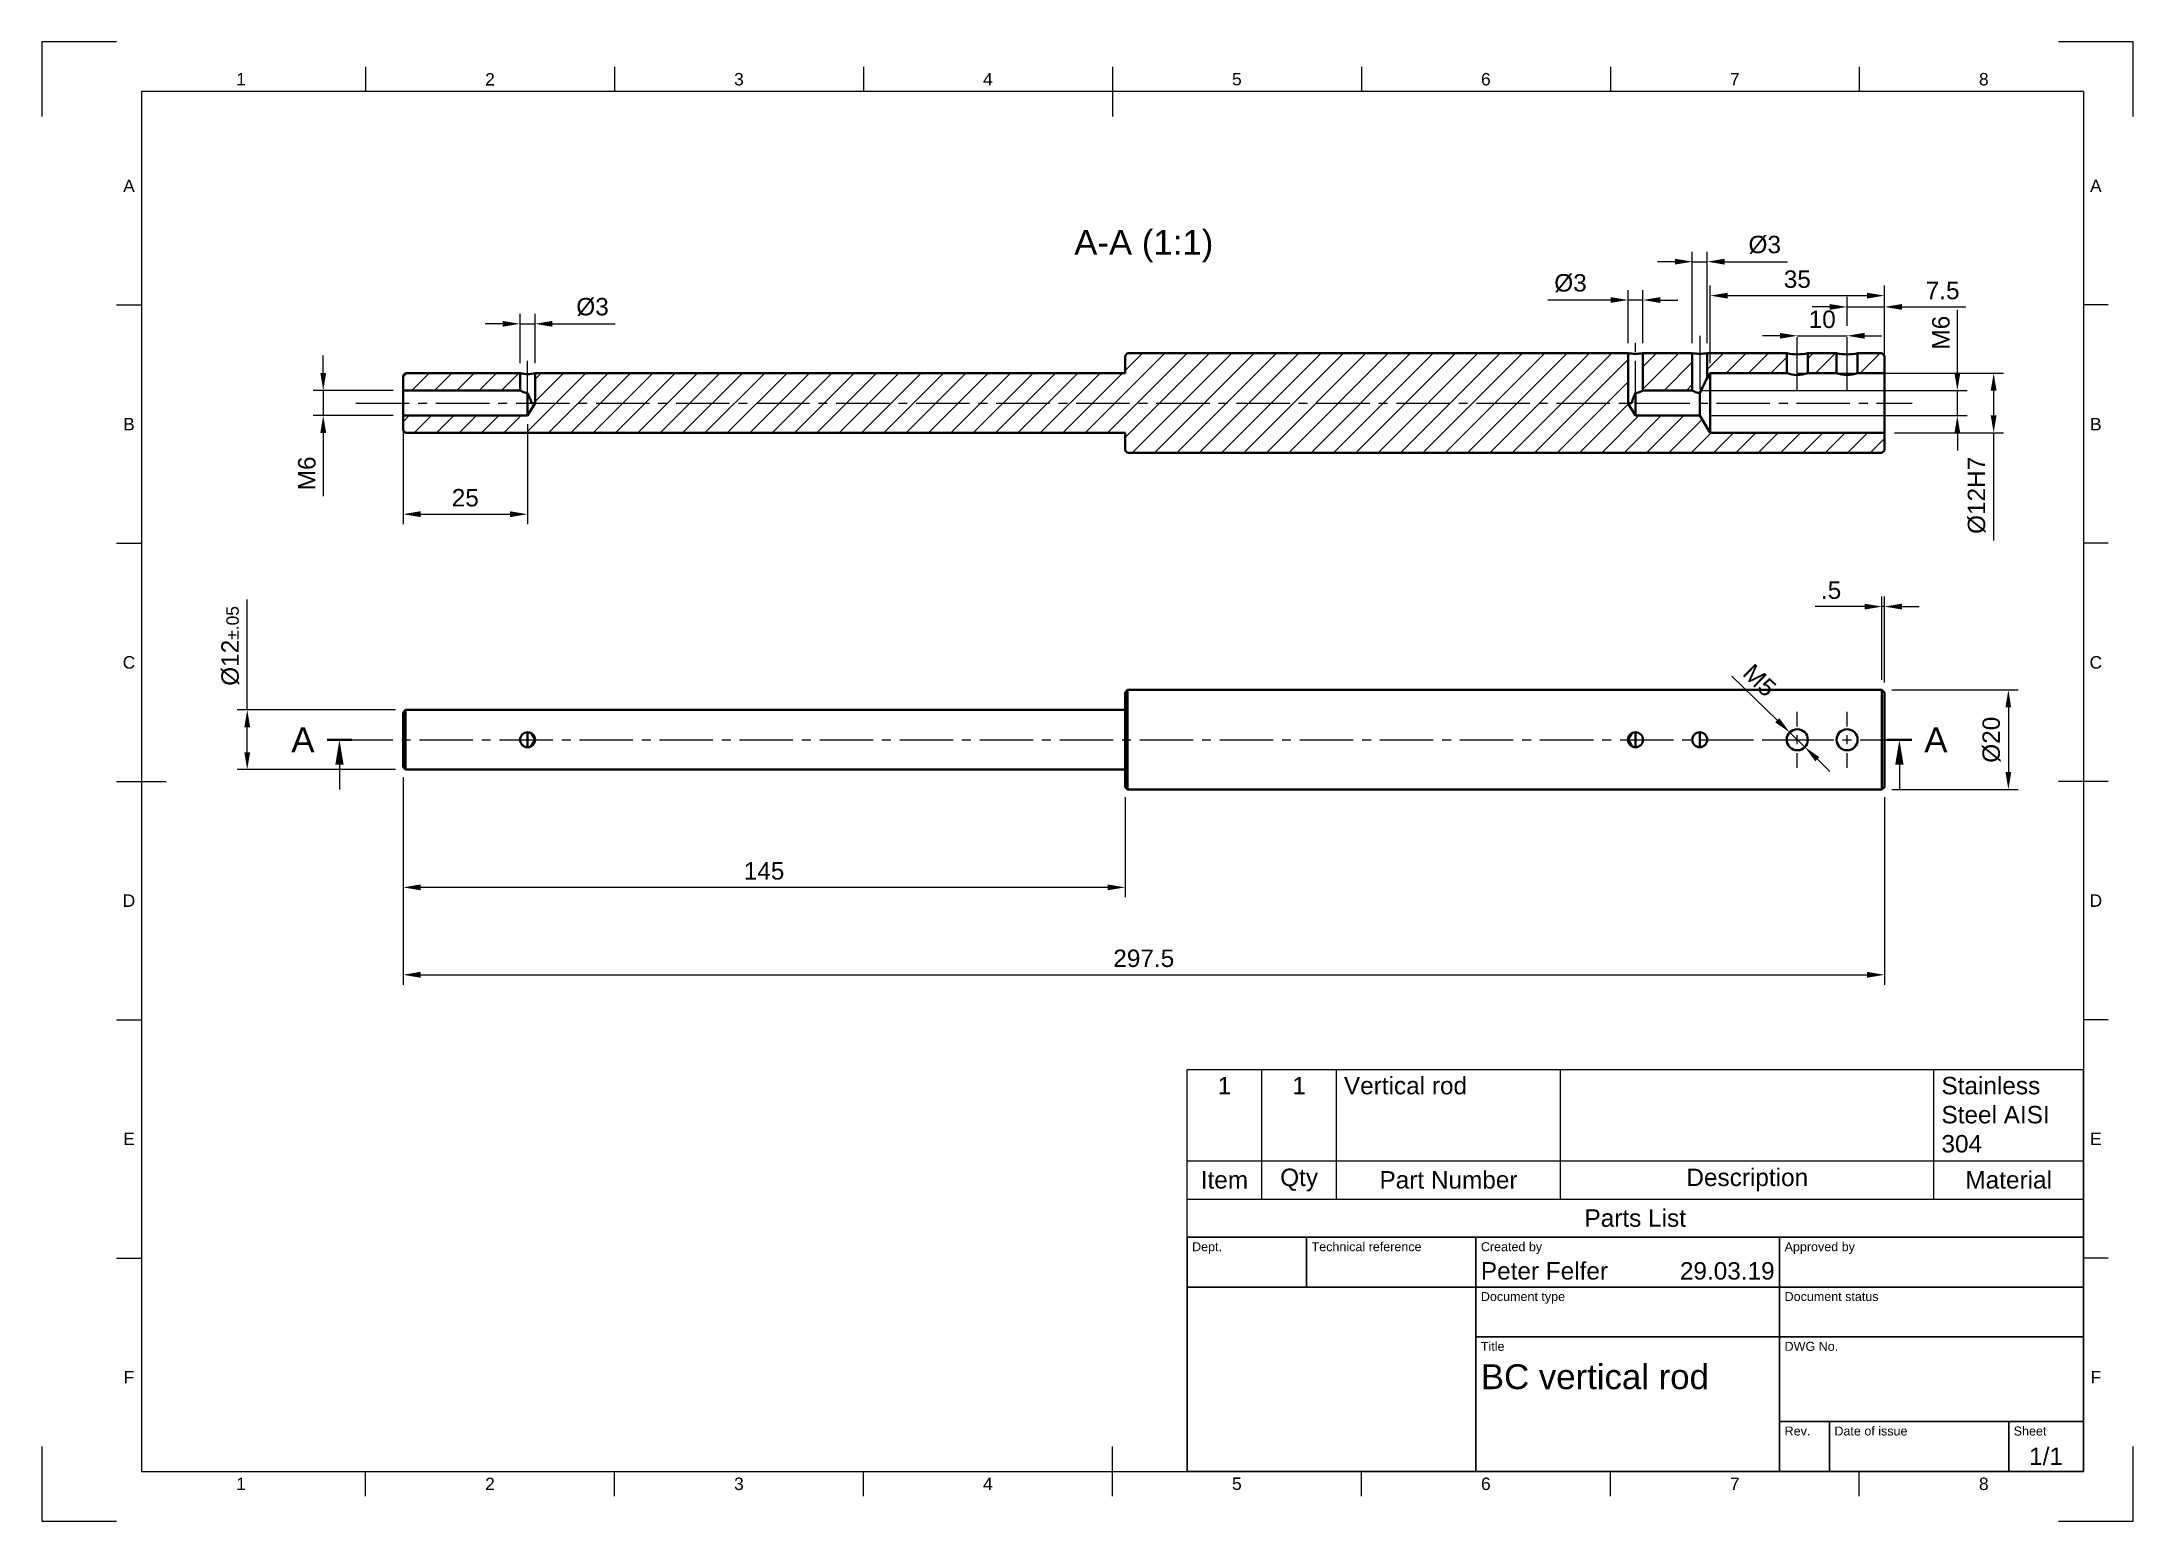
# Model space of a CAD drawing. Header units: millimetres. Extents: x 0 to 420, y 0 to 297.
import ezdxf
from ezdxf.enums import TextEntityAlignment as Align

# ---------------------------------------------------------------- set-up
doc = ezdxf.new("R2010")
doc.units = ezdxf.units.MM
doc.header["$LTSCALE"] = 0.75
doc.linetypes.add('CENTER2', pattern=[28.575, 19.05, -3.175, 3.175, -3.175])
for name, color, linetype, lineweight in [('Border', 7, 'Continuous', 25), ('FD_Dimensions', 7, 'Continuous', 25), ('Hatching', 7, 'Continuous', 25), ('Parts Lists', 7, 'Continuous', 25), ('Section Lines', 7, 'Continuous', 25), ('Smart Centers', 7, 'CENTER2', 25), ('TitleBlock', 7, 'Continuous', 35), ('View Labels', 7, 'Continuous', 25), ('Visible', 7, 'Continuous', 50)]:
    doc.layers.add(name, color=color, linetype=linetype, lineweight=lineweight)
doc.styles.add('FusionTitle', font='')
doc.styles.get("Standard").update_dxf_attribs({"font": 'arial.ttf'})
doc.styles.get('FusionTitle').set_extended_font_data('Arial Unicode MS')
doc.dimstyles.new('Dim-ISO-25', dxfattribs={"dimtxt": 3.5, "dimasz": 3.5, "dimexe": 2, "dimexo": 2, "dimgap": 1.5, "dimtad": 1, "dimzin": 12, "dimdsep": 46, "dimtxsty": 'Standard', "dimcen": 0, "dimazin": 3, "dimtp": 0.1, "dimtm": 0.1, "dimtfac": 0.714, "dimtmove": 0, "dimatfit": 3, "dimfxl": 1, "dimtzin": 12, "dimarcsym": 0})

# ---------------------------------------------------------------- blocks, each defined once
blk = doc.blocks.new('ISO_A3_SHEET')
at = {"layer": 'Border'}
for p, q in [((15, 297), (0, 297)), ((0, 297), (0, 282)), ((420, 297), (405, 297)), ((420, 282), (420, 297)), ((65, 292), (65, 287)), ((115, 292), (115, 287)), ((165, 292), (165, 287)), ((215, 292), (215, 282)), ((265, 292), (265, 287)), ((315, 292), (315, 287)), ((365, 292), (365, 287)), ((410, 287), (20, 287)), ((20, 287), (20, 10)), ((410, 287), (410, 10)), ((15, 244.16666), (20, 244.16666)), ((415, 244.16666), (410, 244.16666)), ((15, 196.33333), (20, 196.33333)), ((415, 196.33333), (410, 196.33333)), ((15, 148.5), (25, 148.5)), ((415, 148.5), (405, 148.5)), ((15, 100.66667), (20, 100.66667)), ((415, 100.66667), (410, 100.66667)), ((15, 52.83334), (20, 52.83334)), ((415, 52.83334), (410, 52.83334)), ((0, 15), (0, 0)), ((215, 5), (215, 15)), ((420, 0), (420, 15)), ((20, 10), (410, 10)), ((65, 5), (65, 10)), ((115, 5), (115, 10)), ((165, 5), (165, 10)), ((265, 5), (265, 10)), ((315, 5), (315, 10)), ((365, 5), (365, 10)), ((0, 0), (15, 0)), ((405, 0), (420, 0))]:
    blk.add_line(p, q, dxfattribs=at)
at = {"layer": 'Border', "style": 'FusionTitle'}
for s, p in [('1', (40, 289.5)), ('2', (90, 289.5)), ('3', (140, 289.5)), ('4', (190, 289.5)), ('5', (240, 289.5)), ('6', (290, 289.5)), ('7', (340, 289.5)), ('8', (390, 289.5)), ('A', (17.5, 268.08333)), ('A', (412.5, 268.08333)), ('B', (17.5, 220.25)), ('B', (412.5, 220.25)), ('C', (17.5, 172.41667)), ('C', (412.5, 172.41667)), ('D', (17.5, 124.58334)), ('D', (412.5, 124.58334)), ('E', (17.5, 76.75001)), ('E', (412.5, 76.75001)), ('F', (17.5, 28.91668)), ('F', (412.5, 28.91668)), ('1', (40, 7.5)), ('2', (90, 7.5)), ('3', (140, 7.5)), ('4', (190, 7.5)), ('5', (240, 7.5)), ('6', (290, 7.5)), ('7', (340, 7.5)), ('8', (390, 7.5))]:
    blk.add_text(s, height=2.5, dxfattribs=at).set_placement(p, align=Align.MIDDLE)
blk = doc.blocks.new('ISO_TITLEBLOCK')
at = {"layer": 'TitleBlock'}
for p, q in [((0, 47), (-180, 47)), ((-180, 47), (-180, 0)), ((-156, 37), (-156, 47)), ((-122, 0), (-122, 47)), ((-61, 0), (-61, 47)), ((0, 0), (0, 47)), ((-180, 37), (0, 37)), ((-122, 27), (0, 27)), ((-61, 10), (0, 10)), ((-51, 0), (-51, 10)), ((-15, 0), (-15, 10)), ((-180, 0), (0, 0))]:
    blk.add_line(p, q, dxfattribs=at)
at = {"layer": 'TitleBlock', "style": 'FusionTitle'}
for s, p in [('Dept.', (-179, 46)), ('Technical reference', (-155, 46)), ('Created by', (-121, 46)), ('Approved by', (-60, 46)), ('Document type', (-121, 36)), ('Document status', (-60, 36)), ('Title', (-121, 26)), ('DWG No.', (-60, 26)), ('Rev.', (-60, 9)), ('Date of issue', (-50, 9)), ('Sheet', (-14, 9))]:
    blk.add_text(s, height=1.8, dxfattribs=at).set_placement(p, align=Align.TOP_LEFT)
for tag, p, height in [('DEPT', (-179, 38.5), 3.5), ('TECHNICAL_REFERENCE', (-155, 38.5), 3.5), ('CREATED_BY', (-121, 38.5), 3.5), ('APPROVED_BY', (-60, 38.5), 3.5), ('DOCUMENT_TYPE', (-121, 28.5), 3.5), ('DOCUMENT_STATUS', (-60, 28.5), 3.5), ('TITLE_1', (-121, 16.5), 5), ('TITLE_2', (-121, 9), 5), ('TITLE_3', (-121, 1.5), 5), ('DATE_OF_ISSUE', (-50, 1.5), 3.5)]:
    blk.add_attdef(tag, p, '', height=height, dxfattribs=at)
for tag, p in [('CREATED_DATE', (-62, 38.5)), ('APPROVED_DATE', (-1, 38.5))]:
    blk.add_attdef(tag, text='', height=3.5, dxfattribs=at).set_placement(p, align=Align.RIGHT)
for tag, height, p in [('DRAWING_NUMBER', 5, (-30.5, 16.6)), ('REV', 3.5, (-56, 3.1)), ('SHEET', 3.5, (-7.5, 3.1))]:
    blk.add_attdef(tag, text='', height=height, dxfattribs=at).set_placement(p, align=Align.MIDDLE)
blk = doc.blocks.new('*U5')
at = {"layer": 'Smart Centers', "color": 0, "ltscale": 0.75, "transparency": 16777216}
blk.add_line((-234.027361, 0), (79.25, 0), dxfattribs=at)
blk = doc.blocks.new('*D32')
at = {"layer": 'Defpoints', "color": 0, "transparency": 16777216}
for p in [(41.250604, 162.880874), (73.049594, 162.880874), (73.049594, 150.880874)]:
    blk.add_point(p, dxfattribs=at)
at = {"layer": 'FD_Dimensions', "color": 0, "lineweight": -2, "transparency": 16777216}
for p, q in [((41.250604, 162.880874), (41.250604, 185.053869)), ((71.049594, 162.880874), (39.250604, 162.880874)), ((41.250604, 154.380874), (41.250604, 159.380874)), ((71.049594, 150.880874), (39.250604, 150.880874))]:
    blk.add_line(p, q, dxfattribs=at)
at = {"layer": 'FD_Dimensions', "color": 0, "transparency": 16777216}
for points in [[(40.667271, 159.380874), (41.833937, 159.380874), (41.250604, 162.880874)], [(40.667271, 154.380874), (41.833937, 154.380874), (41.250604, 150.880874)]]:
    blk.add_solid(points, dxfattribs=at)
at = {"layer": 'FD_Dimensions', "color": 0, "transparency": 16777216, "insert": (37.865713, 175.717372), "char_height": 3.5, "attachment_point": 5, "rotation": 90}
blk.add_mtext('%%C12{\\H2.499;±.05}', dxfattribs=at)
blk = doc.blocks.new('*D33')
at = {"layer": 'Defpoints', "color": 0, "transparency": 16777216}
for p in [(369.549594, 166.880874), (369.549594, 146.880874), (394.932068, 146.880874)]:
    blk.add_point(p, dxfattribs=at)
at = {"layer": 'FD_Dimensions', "lineweight": -2, "transparency": 16777216}
for p, q in [((371.549594, 166.880874), (396.932068, 166.880874)), ((394.932068, 163.380874), (394.932068, 150.380874)), ((371.549594, 146.880874), (396.932068, 146.880874))]:
    blk.add_line(p, q, dxfattribs=at)
at = {"layer": 'FD_Dimensions', "transparency": 16777216}
for points in [[(394.348734, 163.380874), (395.515401, 163.380874), (394.932068, 166.880874)], [(394.348734, 150.380874), (395.515401, 150.380874), (394.932068, 146.880874)]]:
    blk.add_solid(points, dxfattribs=at)
at = {"layer": 'FD_Dimensions', "color": 0, "transparency": 16777216, "insert": (391.547177, 156.880874), "char_height": 3.5, "attachment_point": 5, "rotation": 90}
blk.add_mtext('%%C20', dxfattribs=at)
blk = doc.blocks.new('*U8')
at = {"layer": 'Smart Centers', "color": 0, "ltscale": 0.75, "transparency": 16777216}
blk.add_line((-217.963187, 0), (94.562041, 0), dxfattribs=at)
blk = doc.blocks.new('*U9')
at = {"layer": 'Smart Centers', "color": 0, "ltscale": 0.75, "transparency": 16777216}
blk.add_line((0, -5.865355), (0, 5.865355), dxfattribs=at)
blk = doc.blocks.new('*U10')
at = {"layer": 'Smart Centers', "color": 0, "ltscale": 0.75, "transparency": 16777216}
blk.add_line((0, 6.617145), (0, -6.617145), dxfattribs=at)
blk = doc.blocks.new('*U11')
at = {"layer": 'Smart Centers', "color": 0, "ltscale": 0.75, "transparency": 16777216}
blk.add_line((0, -7.865355), (0, 7.865355), dxfattribs=at)
blk = doc.blocks.new('*D34')
at = {"layer": 'Defpoints', "color": 0, "transparency": 16777216}
for p in [(72.549594, 227.003284), (56.520414, 221.968284), (72.549594, 221.968284)]:
    blk.add_point(p, dxfattribs=at)
at = {"layer": 'FD_Dimensions', "lineweight": -2, "transparency": 16777216}
for p, q in [((56.520414, 230.503284), (56.520414, 234.003284)), ((70.549594, 227.003284), (54.520414, 227.003284)), ((56.520414, 227.003284), (56.520414, 221.968284)), ((70.549594, 221.968284), (54.520414, 221.968284)), ((56.520414, 218.468284), (56.520414, 205.763304))]:
    blk.add_line(p, q, dxfattribs=at)
at = {"layer": 'FD_Dimensions', "transparency": 16777216}
for points in [[(55.93708, 230.503284), (57.103747, 230.503284), (56.520414, 227.003284)], [(55.93708, 218.468284), (57.103747, 218.468284), (56.520414, 221.968284)]]:
    blk.add_solid(points, dxfattribs=at)
at = {"layer": 'FD_Dimensions', "color": 0, "transparency": 16777216, "insert": (53.233408, 210.365794), "char_height": 3.5, "attachment_point": 5, "rotation": 90}
blk.add_mtext('M6', dxfattribs=at)
blk = doc.blocks.new('*D35')
at = {"layer": 'Defpoints', "color": 0, "transparency": 16777216}
for p in [(72.549594, 221.968284), (97.549594, 222.255074), (97.549594, 202.169294)]:
    blk.add_point(p, dxfattribs=at)
at = {"layer": 'FD_Dimensions', "lineweight": -2, "transparency": 16777216}
for p, q in [((72.549594, 219.968284), (72.549594, 200.169294)), ((97.549594, 220.255074), (97.549594, 200.169294)), ((76.049594, 202.169294), (94.049594, 202.169294))]:
    blk.add_line(p, q, dxfattribs=at)
at = {"layer": 'FD_Dimensions', "transparency": 16777216}
for points in [[(76.049594, 202.752627), (76.049594, 201.58596), (72.549594, 202.169294)], [(94.049594, 202.752627), (94.049594, 201.58596), (97.549594, 202.169294)]]:
    blk.add_solid(points, dxfattribs=at)
at = {"layer": 'FD_Dimensions', "color": 0, "transparency": 16777216, "insert": (85.049594, 205.456299), "char_height": 3.5, "attachment_point": 5}
blk.add_mtext('25', dxfattribs=at)
blk = doc.blocks.new('*D36')
at = {"layer": 'Defpoints', "color": 0, "transparency": 16777216}
for p in [(99.049506, 240.385622), (96.049594, 230.485784), (99.049506, 230.486127)]:
    blk.add_point(p, dxfattribs=at)
at = {"layer": 'FD_Dimensions', "lineweight": -2, "transparency": 16777216}
for p, q in [((92.549594, 240.385622), (89.049594, 240.385622)), ((96.049594, 232.485784), (96.049594, 242.385622)), ((96.049594, 240.385622), (99.049506, 240.385622)), ((99.049506, 232.486127), (99.049506, 242.385622)), ((102.549506, 240.385622), (115.151825, 240.385622))]:
    blk.add_line(p, q, dxfattribs=at)
at = {"layer": 'FD_Dimensions', "transparency": 16777216}
for points in [[(92.549594, 240.968955), (92.549594, 239.802289), (96.049594, 240.385622)], [(102.549506, 240.968955), (102.549506, 239.802289), (99.049506, 240.385622)]]:
    blk.add_solid(points, dxfattribs=at)
at = {"layer": 'FD_Dimensions', "color": 0, "transparency": 16777216, "insert": (110.600665, 243.770513), "char_height": 3.5, "attachment_point": 5}
blk.add_mtext('%%C3', dxfattribs=at)
blk = doc.blocks.new('*D37')
at = {"layer": 'Defpoints', "color": 0, "transparency": 16777216}
for p in [(350.432594, 230.485784), (370.049594, 218.485784), (391.976435, 218.485784)]:
    blk.add_point(p, dxfattribs=at)
at = {"layer": 'FD_Dimensions', "color": 0, "lineweight": -2, "transparency": 16777216}
for p, q in [((352.432594, 230.485784), (393.976435, 230.485784)), ((391.976435, 226.985784), (391.976435, 221.985784)), ((372.049594, 218.485784), (393.976435, 218.485784)), ((391.976435, 218.485784), (391.976435, 196.913819))]:
    blk.add_line(p, q, dxfattribs=at)
at = {"layer": 'FD_Dimensions', "color": 0, "transparency": 16777216}
for points in [[(391.393102, 226.985784), (392.559768, 226.985784), (391.976435, 230.485784)], [(391.393102, 221.985784), (392.559768, 221.985784), (391.976435, 218.485784)]]:
    blk.add_solid(points, dxfattribs=at)
at = {"layer": 'FD_Dimensions', "color": 0, "transparency": 16777216, "insert": (388.591544, 205.949801), "char_height": 3.5, "attachment_point": 5, "rotation": 90}
blk.add_mtext('%%C12H7', dxfattribs=at)
blk = doc.blocks.new('*D38')
at = {"layer": 'Defpoints', "color": 0, "transparency": 16777216}
for p in [(370.049594, 246.048609), (335.049594, 230.485784), (370.049594, 230.485784)]:
    blk.add_point(p, dxfattribs=at)
at = {"layer": 'FD_Dimensions', "lineweight": -2, "transparency": 16777216}
for p, q in [((335.049594, 232.485784), (335.049594, 248.048609)), ((370.049594, 232.485784), (370.049594, 248.048609)), ((338.549594, 246.048609), (366.549594, 246.048609))]:
    blk.add_line(p, q, dxfattribs=at)
at = {"layer": 'FD_Dimensions', "transparency": 16777216}
for points in [[(338.549594, 246.631942), (338.549594, 245.465276), (335.049594, 246.048609)], [(366.549594, 246.631942), (366.549594, 245.465276), (370.049594, 246.048609)]]:
    blk.add_solid(points, dxfattribs=at)
at = {"layer": 'FD_Dimensions', "color": 0, "transparency": 16777216, "insert": (352.549594, 249.336808), "char_height": 3.5, "attachment_point": 5}
blk.add_mtext('35', dxfattribs=at)
blk = doc.blocks.new('*D39')
at = {"layer": 'Defpoints', "color": 0, "transparency": 16777216}
for p in [(331.457097, 227.003284), (384.688546, 227.003284), (332.957097, 221.968284)]:
    blk.add_point(p, dxfattribs=at)
at = {"layer": 'FD_Dimensions', "color": 0, "lineweight": -2, "transparency": 16777216}
for p, q in [((384.688546, 230.503284), (384.688546, 243.208263)), ((333.457097, 227.003284), (386.688546, 227.003284)), ((384.688546, 221.968284), (384.688546, 227.003284)), ((334.957097, 221.968284), (386.688546, 221.968284)), ((384.688546, 218.468284), (384.688546, 214.968284))]:
    blk.add_line(p, q, dxfattribs=at)
at = {"layer": 'FD_Dimensions', "color": 0, "transparency": 16777216}
for points in [[(384.105213, 230.503284), (385.27188, 230.503284), (384.688546, 227.003284)], [(384.105213, 218.468284), (385.27188, 218.468284), (384.688546, 221.968284)]]:
    blk.add_solid(points, dxfattribs=at)
at = {"layer": 'FD_Dimensions', "color": 0, "transparency": 16777216, "insert": (381.401541, 238.605773), "char_height": 3.5, "attachment_point": 5, "rotation": 90}
blk.add_mtext('M6', dxfattribs=at)
blk = doc.blocks.new('*D40')
at = {"layer": 'Defpoints', "color": 0, "transparency": 16777216}
for p in [(318.549594, 245.165513), (318.549594, 234.485784), (321.549594, 234.485784)]:
    blk.add_point(p, dxfattribs=at)
at = {"layer": 'FD_Dimensions', "lineweight": -2, "transparency": 16777216}
for p, q in [((315.049594, 245.165513), (302.447275, 245.165513)), ((318.549594, 236.485784), (318.549594, 247.165513)), ((321.549594, 245.165513), (318.549594, 245.165513)), ((321.549594, 236.485784), (321.549594, 247.165513)), ((325.049594, 245.165513), (328.549594, 245.165513))]:
    blk.add_line(p, q, dxfattribs=at)
at = {"layer": 'FD_Dimensions', "transparency": 16777216}
for points in [[(315.049594, 245.748846), (315.049594, 244.58218), (318.549594, 245.165513)], [(325.049594, 245.748846), (325.049594, 244.58218), (321.549594, 245.165513)]]:
    blk.add_solid(points, dxfattribs=at)
at = {"layer": 'FD_Dimensions', "color": 0, "transparency": 16777216, "insert": (306.998434, 248.550404), "char_height": 3.5, "attachment_point": 5}
blk.add_mtext('%%C3', dxfattribs=at)
blk = doc.blocks.new('*D41')
at = {"layer": 'Defpoints', "color": 0, "transparency": 16777216}
for p in [(334.457097, 252.86303), (331.457097, 234.485784), (334.457097, 234.485784)]:
    blk.add_point(p, dxfattribs=at)
at = {"layer": 'FD_Dimensions', "lineweight": -2, "transparency": 16777216}
for p, q in [((327.957097, 252.86303), (324.457097, 252.86303)), ((331.457097, 236.485784), (331.457097, 254.86303)), ((331.457097, 252.86303), (334.457097, 252.86303)), ((334.457097, 236.485784), (334.457097, 254.86303)), ((337.957097, 252.86303), (350.559416, 252.86303))]:
    blk.add_line(p, q, dxfattribs=at)
at = {"layer": 'FD_Dimensions', "transparency": 16777216}
for points in [[(327.957097, 253.446363), (327.957097, 252.279697), (331.457097, 252.86303)], [(337.957097, 253.446363), (337.957097, 252.279697), (334.457097, 252.86303)]]:
    blk.add_solid(points, dxfattribs=at)
at = {"layer": 'FD_Dimensions', "color": 0, "transparency": 16777216, "insert": (346.008257, 256.247921), "char_height": 3.5, "attachment_point": 5}
blk.add_mtext('%%C3', dxfattribs=at)
blk = doc.blocks.new('*D42')
at = {"layer": 'Defpoints', "color": 0, "transparency": 16777216}
for p in [(72.549594, 151.380874), (217.549594, 147.380874), (72.549594, 127.246556)]:
    blk.add_point(p, dxfattribs=at)
at = {"layer": 'FD_Dimensions', "lineweight": -2, "transparency": 16777216}
for p, q in [((72.549594, 149.380874), (72.549594, 125.246556)), ((217.549594, 145.380874), (217.549594, 125.246556)), ((214.049594, 127.246556), (76.049594, 127.246556))]:
    blk.add_line(p, q, dxfattribs=at)
at = {"layer": 'FD_Dimensions', "transparency": 16777216}
for points in [[(76.049594, 127.82989), (76.049594, 126.663223), (72.549594, 127.246556)], [(214.049594, 127.82989), (214.049594, 126.663223), (217.549594, 127.246556)]]:
    blk.add_solid(points, dxfattribs=at)
at = {"layer": 'FD_Dimensions', "color": 0, "transparency": 16777216, "insert": (145.049594, 130.533562), "char_height": 3.5, "attachment_point": 5}
blk.add_mtext('145', dxfattribs=at)
blk = doc.blocks.new('*D43')
at = {"layer": 'Defpoints', "color": 0, "transparency": 16777216}
for p in [(72.549594, 151.380874), (370.049594, 147.380874), (370.049594, 109.693727)]:
    blk.add_point(p, dxfattribs=at)
at = {"layer": 'FD_Dimensions', "lineweight": -2, "transparency": 16777216}
for p, q in [((72.549594, 149.380874), (72.549594, 107.693727)), ((370.049594, 145.380874), (370.049594, 107.693727)), ((76.049594, 109.693727), (366.549594, 109.693727))]:
    blk.add_line(p, q, dxfattribs=at)
at = {"layer": 'FD_Dimensions', "transparency": 16777216}
for points in [[(76.049594, 110.27706), (76.049594, 109.110394), (72.549594, 109.693727)], [(366.549594, 110.27706), (366.549594, 109.110394), (370.049594, 109.693727)]]:
    blk.add_solid(points, dxfattribs=at)
at = {"layer": 'FD_Dimensions', "color": 0, "transparency": 16777216, "insert": (221.299594, 112.980733), "char_height": 3.5, "attachment_point": 5}
blk.add_mtext('297.5', dxfattribs=at)
blk = doc.blocks.new('*T22')
at = {"layer": 'Parts Lists', "color": 0, "linetype": 'ByBlock', "lineweight": -2, "transparency": 16777216}
for p, q in [((0, 33.695771), (180, 33.695771)), ((0, 0), (0, 33.695771)), ((15, 7.666667), (15, 33.695771)), ((30, 7.666667), (30, 33.695771)), ((75, 7.666667), (75, 33.695771)), ((150, 7.666667), (150, 33.695771)), ((180, 0), (180, 33.695771)), ((0, 15.333333), (180, 15.333333)), ((0, 7.666667), (180, 7.666667)), ((0, 0), (180, 0))]:
    blk.add_line(p, q, dxfattribs=at)
at = {"layer": 'Parts Lists', "color": 0, "transparency": 16777216, "char_height": 3.5}
for s, insert, width, attachment_point in [('1', (7.5, 32.195771), 12, 2), ('1', (22.5, 32.195771), 12, 2), ('Vertical rod', (31.5, 32.195771), 42, 1), ('Stainless Steel AISI 304', (151.5, 32.195771), 27, 1), ('Item', (7.5, 11.5), 12, 5), ('Qty', (22.5, 11.5), 12, 5), ('Part Number', (52.5, 11.5), 42, 5), ('Description', (112.5, 11.5), 72, 5), ('Material', (165, 11.5), 27, 5), ('Parts List', (90, 3.833333), 177, 5)]:
    blk.add_mtext(s, dxfattribs=dict(at, insert=insert, width=width, attachment_point=attachment_point))
blk = doc.blocks.new('*D44')
at = {"layer": 'Defpoints', "color": 0, "transparency": 16777216}
for p in [(369.549594, 183.615846), (369.549594, 166.880874), (370.049594, 166.380874)]:
    blk.add_point(p, dxfattribs=at)
at = {"layer": 'FD_Dimensions', "lineweight": -2, "transparency": 16777216}
for p, q in [((369.549594, 168.880874), (369.549594, 185.615846)), ((370.049594, 168.380874), (370.049594, 185.615846)), ((366.049594, 183.615846), (356.111668, 183.615846)), ((370.049594, 183.615846), (369.549594, 183.615846)), ((373.549594, 183.615846), (377.049594, 183.615846))]:
    blk.add_line(p, q, dxfattribs=at)
at = {"layer": 'FD_Dimensions', "transparency": 16777216}
for points in [[(366.049594, 184.199179), (366.049594, 183.032512), (369.549594, 183.615846)], [(373.549594, 184.199179), (373.549594, 183.032512), (370.049594, 183.615846)]]:
    blk.add_solid(points, dxfattribs=at)
at = {"layer": 'FD_Dimensions', "color": 0, "transparency": 16777216, "insert": (359.330631, 186.895689), "char_height": 3.5, "attachment_point": 5}
blk.add_mtext('.5', dxfattribs=at)
blk = doc.blocks.new('*U24')
at = {"layer": 'Smart Centers', "color": 0, "ltscale": 0.75, "transparency": 16777216}
for p, q in [((0, 2.678906), (0, 5.617)), ((-5.617, 0), (-2.678906, 0)), ((2.678906, 0), (5.617, 0)), ((0, -5.617), (0, -2.678906))]:
    blk.add_line(p, q, dxfattribs=at)
at = {"layer": 'Smart Centers', "color": 0, "linetype": 'Continuous', "ltscale": 0.75, "transparency": 16777216}
for p, q in [((-0.892969, 0), (0.892969, 0)), ((0, -0.892969), (0, 0.892969))]:
    blk.add_line(p, q, dxfattribs=at)
blk = doc.blocks.new('*U25')
at = {"layer": 'Smart Centers', "color": 0, "ltscale": 0.75, "transparency": 16777216}
for p, q in [((0, 2.678906), (0, 5.617)), ((-5.617, 0), (-2.678906, 0)), ((2.678906, 0), (5.617, 0)), ((0, -5.617), (0, -2.678906))]:
    blk.add_line(p, q, dxfattribs=at)
at = {"layer": 'Smart Centers', "color": 0, "linetype": 'Continuous', "ltscale": 0.75, "transparency": 16777216}
for p, q in [((-0.892969, 0), (0.892969, 0)), ((0, -0.892969), (0, 0.892969))]:
    blk.add_line(p, q, dxfattribs=at)
blk = doc.blocks.new('*U26')
at = {"layer": 'Smart Centers', "color": 0, "ltscale": 0.75, "transparency": 16777216}
blk.add_line((0, -5.5), (0, 5.5), dxfattribs=at)
blk = doc.blocks.new('*U27')
at = {"layer": 'Smart Centers', "color": 0, "ltscale": 0.75, "transparency": 16777216}
blk.add_line((0, -5.5), (0, 5.5), dxfattribs=at)
blk = doc.blocks.new('*D45')
at = {"layer": 'Defpoints', "color": 0, "transparency": 16777216}
for p in [(352.549594, 237.985784), (362.549594, 237.985784), (362.549594, 237.985784)]:
    blk.add_point(p, dxfattribs=at)
at = {"layer": 'FD_Dimensions', "lineweight": -2, "transparency": 16777216}
for p, q in [((349.049594, 237.985784), (345.549594, 237.985784)), ((352.549594, 237.985784), (362.549594, 237.985784)), ((366.049594, 237.985784), (369.549594, 237.985784))]:
    blk.add_line(p, q, dxfattribs=at)
at = {"layer": 'FD_Dimensions', "transparency": 16777216}
for points in [[(349.049594, 238.569117), (349.049594, 237.40245), (352.549594, 237.985784)], [(366.049594, 238.569117), (366.049594, 237.40245), (362.549594, 237.985784)]]:
    blk.add_solid(points, dxfattribs=at)
at = {"layer": 'FD_Dimensions', "color": 0, "transparency": 16777216, "insert": (357.549594, 241.272789), "char_height": 3.5, "attachment_point": 5}
blk.add_mtext('10', dxfattribs=at)
blk = doc.blocks.new('*D46')
at = {"layer": 'Defpoints', "color": 0, "transparency": 16777216}
for p in [(370.049594, 243.779626), (362.549594, 237.985784), (370.049594, 233.985784)]:
    blk.add_point(p, dxfattribs=at)
at = {"layer": 'FD_Dimensions', "lineweight": -2, "transparency": 16777216}
for p, q in [((359.049594, 243.779626), (355.549594, 243.779626)), ((362.549594, 239.985784), (362.549594, 245.779626)), ((362.549594, 243.779626), (370.049594, 243.779626)), ((370.049594, 235.985784), (370.049594, 245.779626)), ((373.549594, 243.779626), (386.419308, 243.779626))]:
    blk.add_line(p, q, dxfattribs=at)
at = {"layer": 'FD_Dimensions', "transparency": 16777216}
for points in [[(359.049594, 244.362959), (359.049594, 243.196293), (362.549594, 243.779626)], [(373.549594, 244.362959), (373.549594, 243.196293), (370.049594, 243.779626)]]:
    blk.add_solid(points, dxfattribs=at)
at = {"layer": 'FD_Dimensions', "color": 0, "transparency": 16777216, "insert": (381.734451, 247.059469), "char_height": 3.5, "attachment_point": 5}
blk.add_mtext('7.5', dxfattribs=at)
blk = doc.blocks.new('*D47')
at = {"layer": 'Defpoints', "color": 0, "transparency": 16777216}
for p in [(351.031345, 158.356208), (354.067843, 155.40554)]:
    blk.add_point(p, dxfattribs=at)
at = {"layer": 'FD_Dimensions', "lineweight": -2, "transparency": 16777216}
for p, q in [((339.38137, 169.676884), (348.521251, 160.795352)), ((354.067843, 155.40554), (351.031345, 158.356208)), ((356.577937, 152.966396), (359.088032, 150.527252))]:
    blk.add_line(p, q, dxfattribs=at)
at = {"layer": 'FD_Dimensions', "transparency": 16777216}
for points in [[(348.927775, 161.213701), (348.114727, 160.377003), (351.031345, 158.356208)], [(356.984461, 153.384745), (356.171413, 152.548047), (354.067843, 155.40554)]]:
    blk.add_solid(points, dxfattribs=at)
at = {"layer": 'FD_Dimensions', "color": 0, "transparency": 16777216, "insert": (344.978128, 168.811639), "char_height": 3.5, "attachment_point": 5, "rotation": 315.82133284}
blk.add_mtext('M5', dxfattribs=at)

msp = doc.modelspace()

# ---------------------------------------------------------------- hatches: boundary and pattern name
at = {"layer": 'Hatching'}
h = msp.add_hatch(dxfattribs=at)
h.set_pattern_fill('ANSI31', color=256, angle=180, style=0)
h.paths.add_polyline_path([(360.433, 230.486), (360.433, 234.486), (354.667, 234.486), (354.667, 230.486)], flags=0)
h.paths.add_polyline_path([(334.457, 234.486), (334.457, 229.5), (335.05, 230.486), (350.433, 230.486), (350.433, 234.486)], flags=0)
h.paths.add_polyline_path([(331.457, 227.003), (331.457, 234.486), (321.55, 234.486), (321.55, 227.003)], flags=0)
h.paths.add_polyline_path([(370.05, 233.986), (369.55, 234.486), (364.667, 234.486), (364.667, 230.486), (370.05, 230.486)], flags=0)
h.paths.add_polyline_path([(73.05, 230.486), (72.55, 229.986), (72.55, 227.003), (96.05, 227.003), (96.05, 230.486)], flags=0)
h.paths.add_polyline_path([(72.55, 218.986), (73.05, 218.486), (217.55, 218.486), (217.55, 214.986), (218.05, 214.486), (369.55, 214.486), (370.05, 214.986), (370.05, 218.486), (335.05, 218.486), (332.957, 221.968), (320.05, 221.968), (318.537, 224.486), (318.55, 224.507), (318.55, 234.486), (218.05, 234.486), (217.55, 233.986), (217.55, 230.486), (99.05, 230.486), (99.05, 224.507), (99.062, 224.486), (97.55, 221.968), (72.55, 221.968)], flags=0)

# ---------------------------------------------------------------- linework, layer by layer
at = {"layer": 'Section Lines', "lineweight": 50}
for p, q in [((57.272, 156.881), (62.272, 156.881)), ((375.55, 156.881), (370.55, 156.881))]:
    msp.add_line(p, q, dxfattribs=at)
at = {"layer": 'Section Lines'}
for p, q in [((59.772, 151.881), (59.772, 146.881)), ((373.05, 151.881), (373.05, 146.881))]:
    msp.add_line(p, q, dxfattribs=at)
for points in [[(58.939, 151.881), (59.772, 156.881), (60.606, 151.881)], [(372.216, 151.881), (373.05, 156.881), (373.883, 151.881)]]:
    msp.add_solid(points, dxfattribs=at)
at = {"layer": 'Visible', "extrusion": (1, -2e-16, -1e-16)}
for p, q in [((218.05, 234.486), (217.55, 233.986)), ((217.55, 233.986), (217.55, 230.486)), ((318.55, 234.486), (218.05, 234.486)), ((318.55, 224.507), (318.55, 234.486)), ((321.55, 234.486), (321.55, 227.003)), ((331.457, 234.486), (321.55, 234.486)), ((331.457, 227.003), (331.457, 234.486)), ((350.433, 234.486), (334.457, 234.486)), ((334.457, 234.486), (334.457, 229.5)), ((350.433, 230.486), (350.433, 234.486)), ((354.667, 234.486), (354.667, 230.486)), ((360.433, 234.486), (354.667, 234.486)), ((360.433, 230.486), (360.433, 234.486)), ((364.667, 234.486), (364.667, 230.486)), ((369.55, 234.486), (364.667, 234.486)), ((370.05, 233.986), (369.55, 234.486)), ((370.05, 230.486), (370.05, 233.986)), ((73.05, 230.486), (72.55, 229.986)), ((72.55, 229.986), (72.55, 227.003)), ((72.55, 227.003), (96.05, 227.003)), ((72.55, 221.968), (72.55, 227.003)), ((96.05, 230.486), (73.05, 230.486)), ((96.05, 227.003), (96.05, 230.486)), ((99.05, 230.486), (99.05, 224.507)), ((217.55, 230.486), (99.05, 230.486)), ((321.55, 227.003), (331.457, 227.003)), ((334.457, 229.5), (335.05, 230.486)), ((335.05, 230.486), (350.433, 230.486)), ((335.05, 230.486), (335.05, 218.486)), ((354.667, 230.486), (360.433, 230.486)), ((364.667, 230.486), (370.05, 230.486)), ((370.05, 230.486), (370.05, 218.486)), ((97.55, 221.968), (97.55, 226.508)), ((99.062, 224.486), (97.55, 221.968)), ((99.049, 224.486), (98.273, 224.486)), ((99.05, 224.507), (99.062, 224.486)), ((318.537, 224.486), (318.55, 224.507)), ((320.05, 221.968), (318.537, 224.486)), ((319.327, 224.486), (318.55, 224.486)), ((320.05, 226.508), (320.05, 221.968)), ((332.957, 226.508), (332.957, 221.968)), ((72.55, 221.968), (72.55, 218.986)), ((97.55, 221.968), (72.55, 221.968)), ((72.55, 218.986), (73.05, 218.486)), ((73.05, 218.486), (217.55, 218.486)), ((217.55, 218.486), (217.55, 214.986)), ((332.957, 221.968), (320.05, 221.968)), ((335.05, 218.486), (332.957, 221.968)), ((370.05, 218.486), (335.05, 218.486)), ((370.05, 214.986), (370.05, 218.486)), ((217.55, 214.986), (218.05, 214.486)), ((218.05, 214.486), (369.55, 214.486)), ((369.55, 214.486), (370.05, 214.986))]:
    msp.add_line(p, q, dxfattribs=at)
at = {"layer": 'Visible', "extrusion": (1, -2e-16, 0)}
for p, q in [((217.55, 166.381), (218.05, 166.881)), ((217.55, 147.381), (217.55, 166.381)), ((218.05, 166.881), (218.05, 146.881)), ((218.05, 166.881), (369.55, 166.881)), ((369.55, 146.881), (369.55, 166.881)), ((370.05, 166.381), (369.55, 166.881)), ((370.05, 166.381), (370.05, 147.381)), ((72.55, 162.381), (73.05, 162.881)), ((72.55, 151.381), (72.55, 162.381)), ((73.05, 162.881), (73.05, 150.881)), ((73.05, 162.881), (217.55, 162.881)), ((97.55, 155.381), (97.55, 158.381)), ((99.049, 156.902), (98.273, 158.195)), ((98.273, 155.567), (99.049, 156.86)), ((319.327, 158.195), (318.55, 156.902)), ((318.55, 156.86), (319.327, 155.567)), ((320.05, 158.381), (320.05, 155.381)), ((332.957, 158.381), (332.957, 155.381)), ((72.55, 151.381), (73.05, 150.881)), ((73.05, 150.881), (217.55, 150.881)), ((217.55, 147.381), (218.05, 146.881)), ((370.05, 147.381), (369.55, 146.881)), ((218.05, 146.881), (369.55, 146.881))]:
    msp.add_line(p, q, dxfattribs=at)
at = {"layer": 'Visible', "extrusion": (0, -1e-16, -1)}
for centre, radius in [((-97.55, 156.881), 1.5), ((-320.05, 156.881), 1.5), ((-332.957, 156.881), 1.5), ((-352.55, 156.881), 2.117), ((-362.55, 156.881), 2.117)]:
    msp.add_circle(centre, radius, dxfattribs=at)
at = {"layer": 'Visible'}
for centre, radius, start, end in [((320.05, 244.383), 10.01, 261.38167, 278.61833), ((332.957, 244.383), 10.01, 261.38167, 278.61833), ((352.55, 244.279), 10.019, 257.80237, 282.19763), ((362.55, 244.279), 10.019, 257.80237, 282.19763), ((97.55, 236.312), 6.016, 255.56287, 284.43713), ((512, 138.586), 199.466, 152.88452, 153.84595), ((352.611, 236.42), 6.321, 249.84499, 269.44571), ((352.488, 236.42), 6.321, 270.55429, 290.15501), ((362.611, 236.42), 6.321, 249.84499, 269.44571), ((362.488, 236.42), 6.321, 270.55429, 290.15501), ((100.515, 224.486), 1.465, 179.17546, 179.99988), ((317.085, 224.486), 1.465, 0.00012, 0.82454)]:
    msp.add_arc(centre, radius, start, end, dxfattribs=at)
for points, knots in [([(97.55, 226.508), (97.355, 226.508), (97.152, 226.539), (96.785, 226.64), (96.62, 226.708), (96.359, 226.829), (96.244, 226.892), (96.089, 226.979), (96.05, 227.003), (96.05, 227.003)], [-0.46608312, -0.46608312, -0.46608312, -0.46608312, -0.40764053, -0.40764053, -0.34919795, -0.34919795, -0.29111975, -0.29111975, -0.23304156, -0.23304156, -0.23304156, -0.23304156]), ([(321.55, 227.003), (321.55, 227.003), (321.51, 226.979), (321.355, 226.892), (321.24, 226.829), (320.979, 226.708), (320.814, 226.64), (320.447, 226.539), (320.244, 226.508), (320.05, 226.508)], [-0.23304156, -0.23304156, -0.23304156, -0.23304156, -0.17496337, -0.17496337, -0.11688517, -0.11688517, -0.05844259, -0.05844259, 0, 0, 0, 0]), ([(332.957, 226.508), (332.762, 226.508), (332.56, 226.539), (332.192, 226.64), (332.027, 226.708), (331.766, 226.829), (331.652, 226.892), (331.497, 226.979), (331.457, 227.003), (331.457, 227.003)], [0, 0, 0, 0, 0.05844259, 0.05844259, 0.11688517, 0.11688517, 0.17496337, 0.17496337, 0.23304156, 0.23304156, 0.23304156, 0.23304156]), ([(98.273, 224.486), (98.273, 224.873), (98.122, 225.241), (97.832, 225.918), (97.688, 226.221), (97.55, 226.508)], [0, 0, 0, 0, 0.11622288, 0.11622288, 0.20904454, 0.20904454, 0.20904454, 0.20904454]), ([(320.05, 226.508), (319.911, 226.221), (319.768, 225.918), (319.477, 225.241), (319.327, 224.873), (319.327, 224.486)], [0.95835372, 0.95835372, 0.95835372, 0.95835372, 1.05117538, 1.05117538, 1.16739827, 1.16739827, 1.16739827, 1.16739827])]:
    msp.add_open_spline(points, degree=3, knots=knots, dxfattribs=at)

# ---------------------------------------------------------------- block references
msp.add_blockref('*T22', (230, 57))
at = {"layer": 'Border'}
msp.add_blockref('ISO_A3_SHEET', (0, 0), dxfattribs=at)
at = {"layer": 'Smart Centers', "ltscale": 0.75}
for name, p in [('*U11', (320.05, 230.12)), ('*U10', (332.957, 231.369)), ('*U26', (352.55, 232.486)), ('*U27', (362.55, 232.486)), ('*U9', (97.55, 228.12)), ('*U8', (281.05, 224.486)), ('*U24', (352.55, 156.881)), ('*U25', (362.55, 156.881)), ('*U5', (293.8, 156.881))]:
    msp.add_blockref(name, p, dxfattribs=at)
at = {"layer": 'TitleBlock'}
msp.add_blockref('ISO_TITLEBLOCK', (410, 10), dxfattribs=at).add_auto_attribs({'CREATED_DATE': '29.03.19', 'SHEET': '1/1', 'TITLE_1': 'BC vertical rod', 'CREATED_BY': 'Peter Felfer'})

# ---------------------------------------------------------------- texts
at = {"layer": 'Section Lines', "char_height": 5, "attachment_point": 5}
for insert in [(52.438, 156.881), (380.384, 156.881)]:
    msp.add_mtext('A', dxfattribs=dict(at, insert=insert))
at = {"layer": 'View Labels', "insert": (221.3, 252.736), "char_height": 5, "width": 30.21487, "attachment_point": 8}
msp.add_mtext('A-A (1:1)', dxfattribs=at)

# ---------------------------------------------------------------- dimensions: what is measured, and where the dimension line sits
at = {"layer": 'FD_Dimensions'}
for base, p1, p2, angle, text, override, picture, middle in [((334.457, 252.863), (331.457, 234.486), (334.457, 234.486), 180, '%%C<>', {"dimlfac": 1, "dimclrd": 256, "dimclre": 256}, '*D41', (346.008, 256.248)), ((384.689, 227.003), (332.957, 221.968), (331.457, 227.003), 270, 'M6', {"dimlfac": 1}, '*D39', (381.402, 238.606)), ((56.52, 221.968), (72.55, 227.003), (72.55, 221.968), 90, 'M6', {"dimlfac": 1, "dimclrd": 256, "dimclre": 256}, '*D34', (53.233, 210.366)), ((391.976, 218.486), (350.433, 230.486), (370.05, 218.486), 90, '%%C<>H7', {"dimlfac": 1}, '*D37', (388.592, 205.95)), ((41.251, 162.881), (73.05, 150.881), (73.05, 162.881), 90, '%%C<>', {"dimgap": 1.5, "dimlfac": 1, "dimtol": 1, "dimlim": 0, "dimtp": 0.05, "dimtm": 0.05}, '*D32', (37.866, 175.717)), ((394.932, 146.881), (369.55, 166.881), (369.55, 146.881), 90, '%%C<>', {"dimlfac": 1, "dimclrd": 256, "dimclre": 256}, '*D33', (391.547, 156.881))]:
    dim = msp.add_linear_dim(base=base, p1=p1, p2=p2, angle=angle, text=text, dimstyle='Dim-ISO-25', override=override, dxfattribs=at)
    dim.commit()
    dim.dimension.update_dxf_attribs({"geometry": picture, "text_midpoint": middle})
for base, p1, p2, picture, middle in [((318.55, 245.166), (321.55, 234.486), (318.55, 234.486), '*D40', (306.998, 248.55)), ((99.05, 240.386), (96.05, 230.486), (99.05, 230.486), '*D36', (110.601, 243.771))]:
    dim = msp.add_linear_dim(base=base, p1=p1, p2=p2, text='%%C<>', dimstyle='Dim-ISO-25', override={"dimlfac": 1, "dimclrd": 256, "dimclre": 256}, dxfattribs=at)
    dim.commit()
    dim.dimension.update_dxf_attribs({"geometry": picture, "text_midpoint": middle})
for base, p1, p2, picture, middle in [((370.05, 246.049), (335.05, 230.486), (370.05, 230.486), '*D38', (352.55, 249.337)), ((370.05, 243.78), (362.55, 237.986), (370.05, 233.986), '*D46', (381.734, 247.059)), ((369.55, 183.616), (370.05, 166.381), (369.55, 166.881), '*D44', (359.331, 186.896))]:
    dim = msp.add_linear_dim(base=base, p1=p1, p2=p2, dimstyle='Dim-ISO-25', override={"dimlfac": 1, "dimclrd": 256, "dimclre": 256}, dxfattribs=at)
    dim.commit()
    dim.dimension.update_dxf_attribs({"geometry": picture, "text_midpoint": middle})
dim = msp.add_aligned_dim(p1=(352.55, 237.986), p2=(362.55, 237.986), distance=0, dimstyle='Dim-ISO-25', override={"dimlfac": 1, "dimclrd": 256, "dimclre": 256}, dxfattribs=at)
dim.commit()
dim.dimension.update_dxf_attribs({"geometry": '*D45', "text_midpoint": (357.55, 241.273)})
for base, p1, p2, picture, middle in [((97.55, 202.169), (72.55, 221.968), (97.55, 222.255), '*D35', (85.05, 205.456)), ((72.55, 127.247), (217.55, 147.381), (72.55, 151.381), '*D42', (145.05, 130.534)), ((370.05, 109.694), (72.55, 151.381), (370.05, 147.381), '*D43', (221.3, 112.981))]:
    dim = msp.add_linear_dim(base=base, p1=p1, p2=p2, angle=180, dimstyle='Dim-ISO-25', override={"dimlfac": 1, "dimclrd": 256, "dimclre": 256}, dxfattribs=at)
    dim.commit()
    dim.dimension.update_dxf_attribs({"geometry": picture, "text_midpoint": middle})
dim = msp.add_diameter_dim_2p(p1=(354.068, 155.406), p2=(351.031, 158.356), text='M5', dimstyle='Dim-ISO-25', override={"dimlfac": 1, "dimclrd": 256, "dimclre": 256}, dxfattribs=at)
dim.commit()
dim.dimension.update_dxf_attribs({"geometry": '*D47', "text_midpoint": (342.692, 166.459), "dimtype": 163})

doc.saveas('drawing.dxf')
